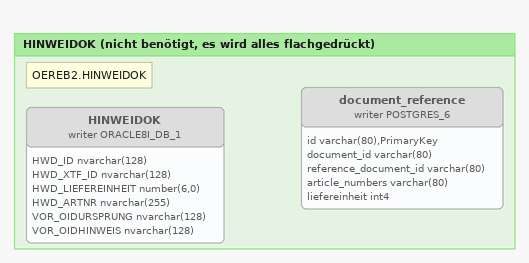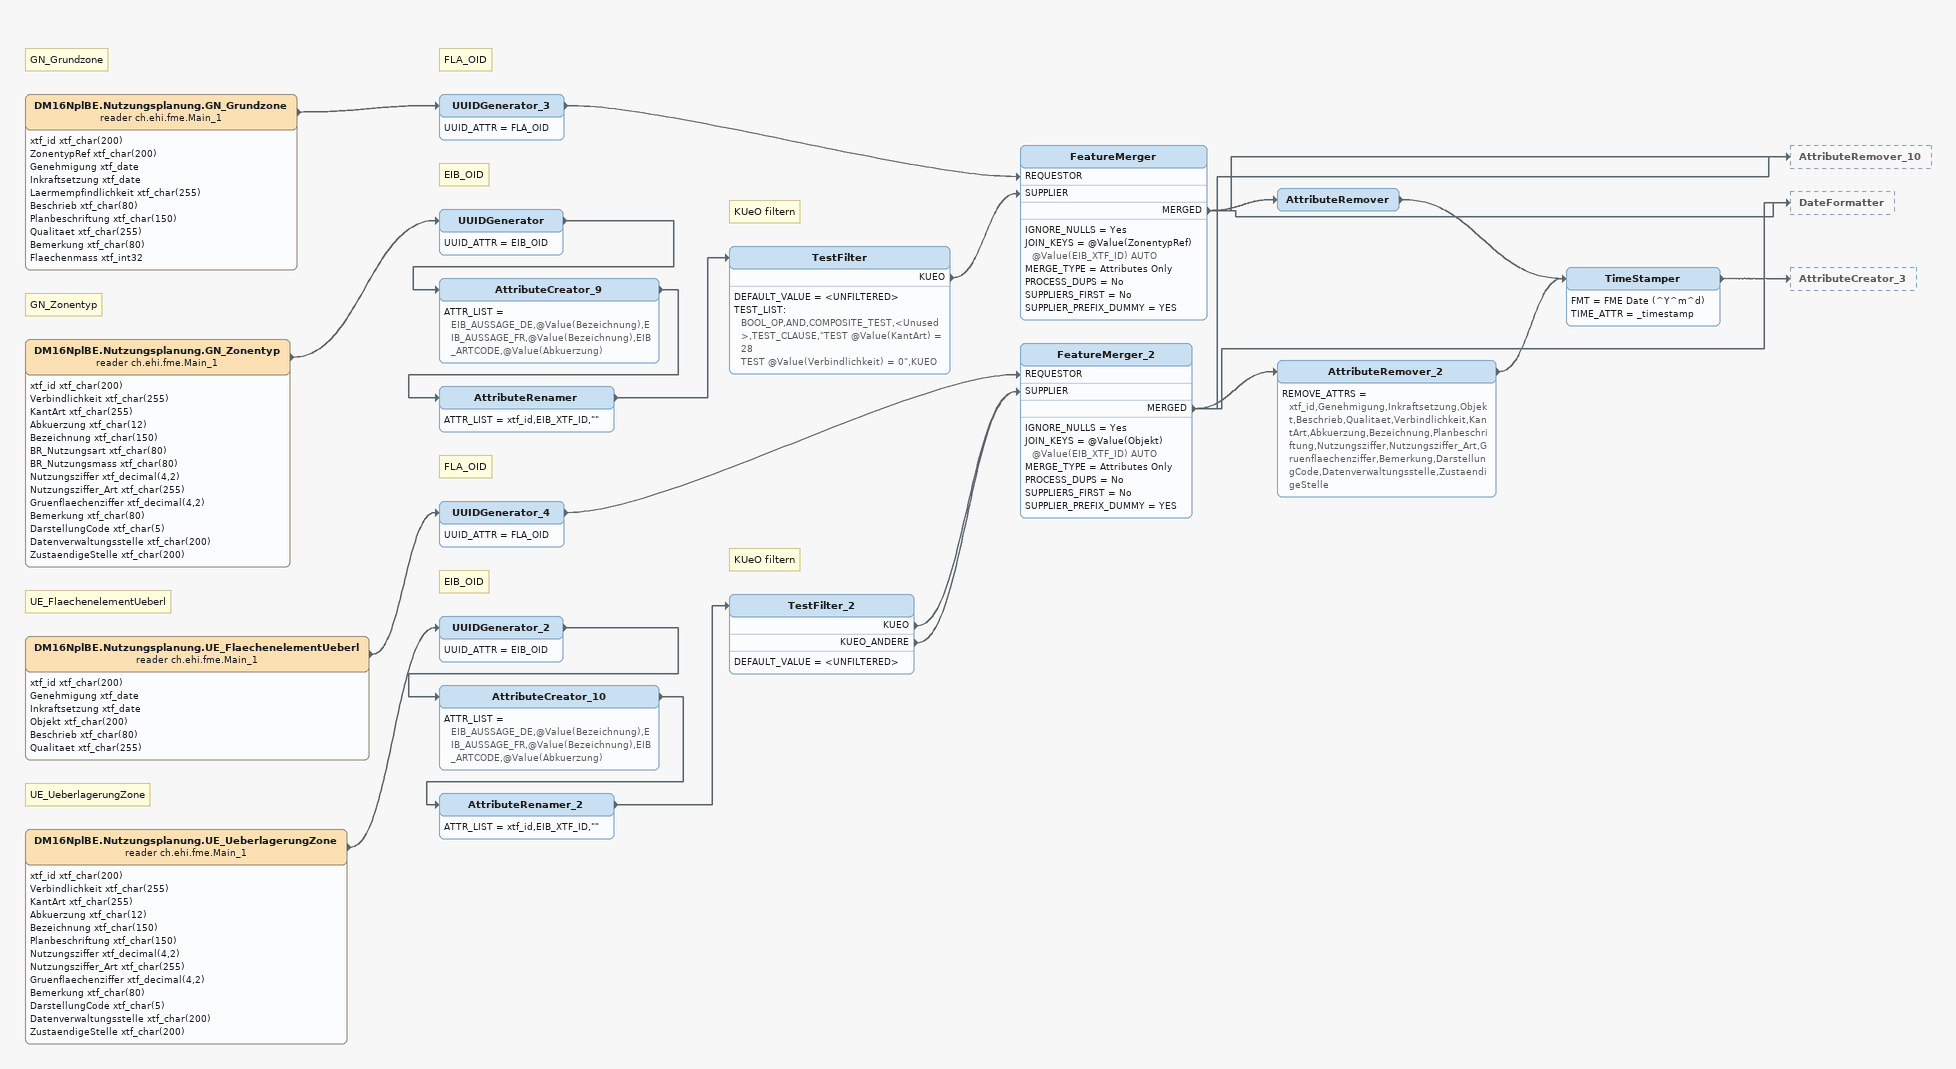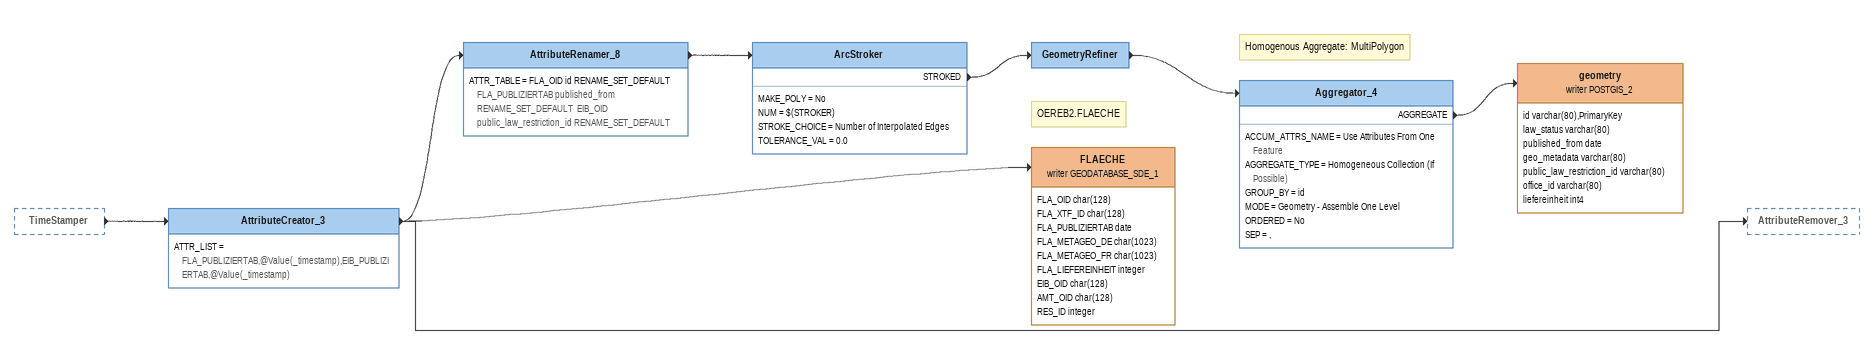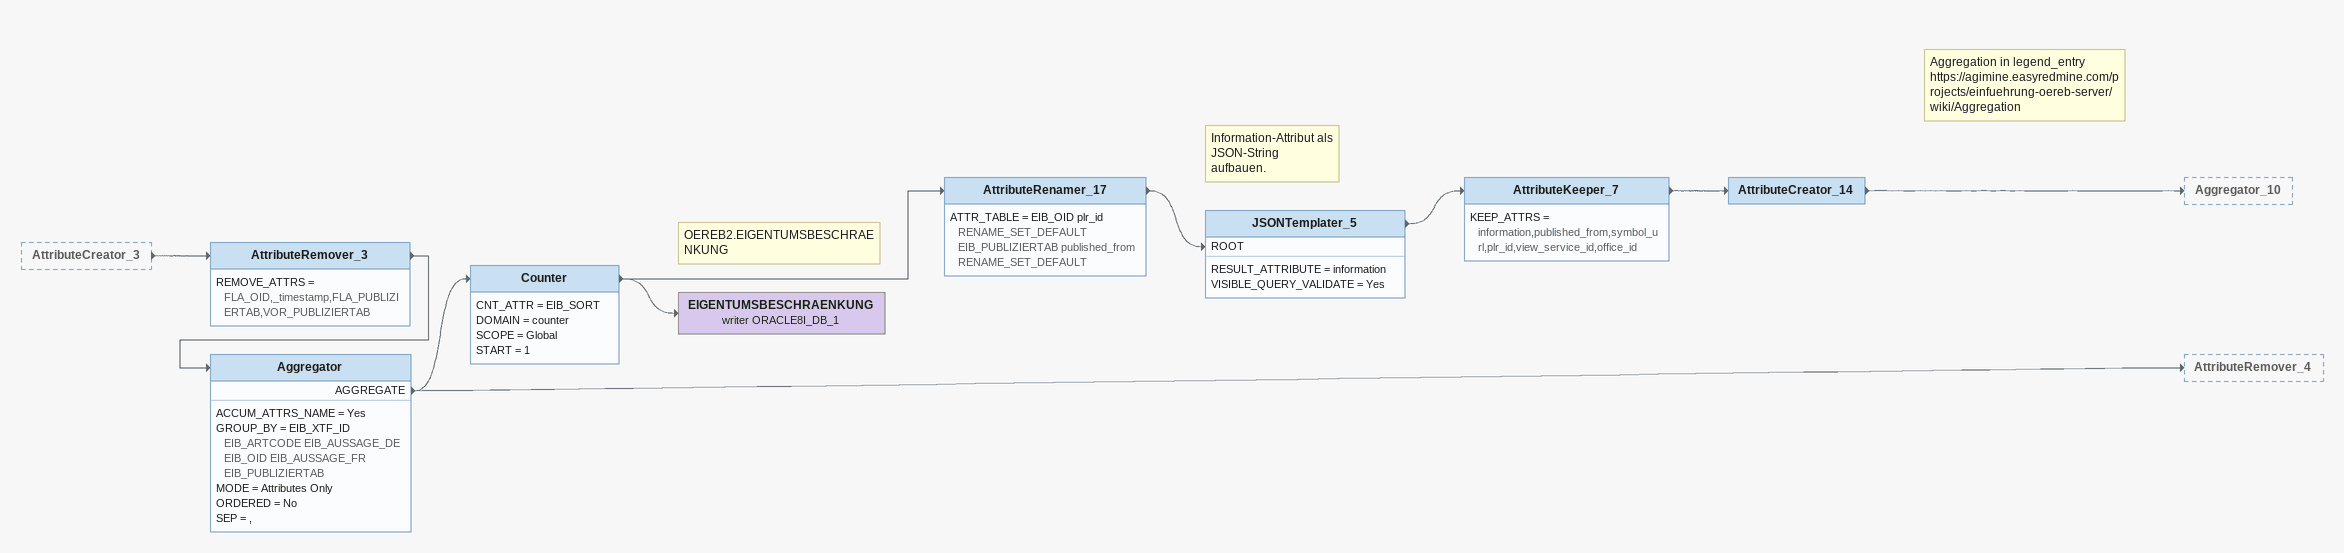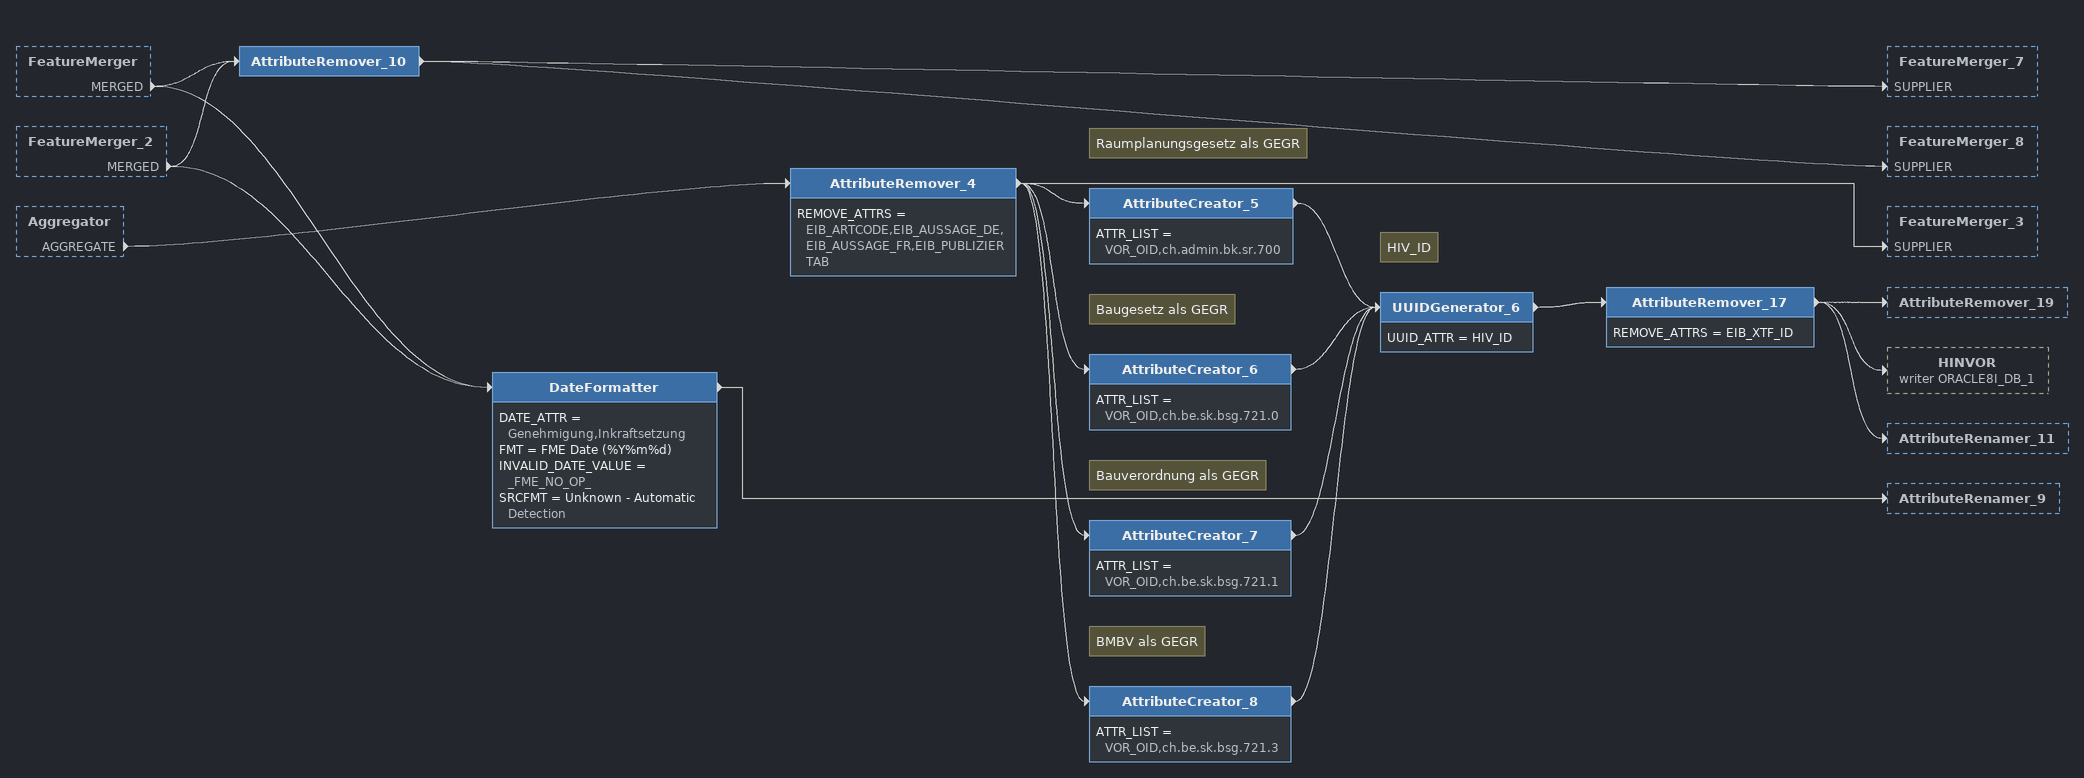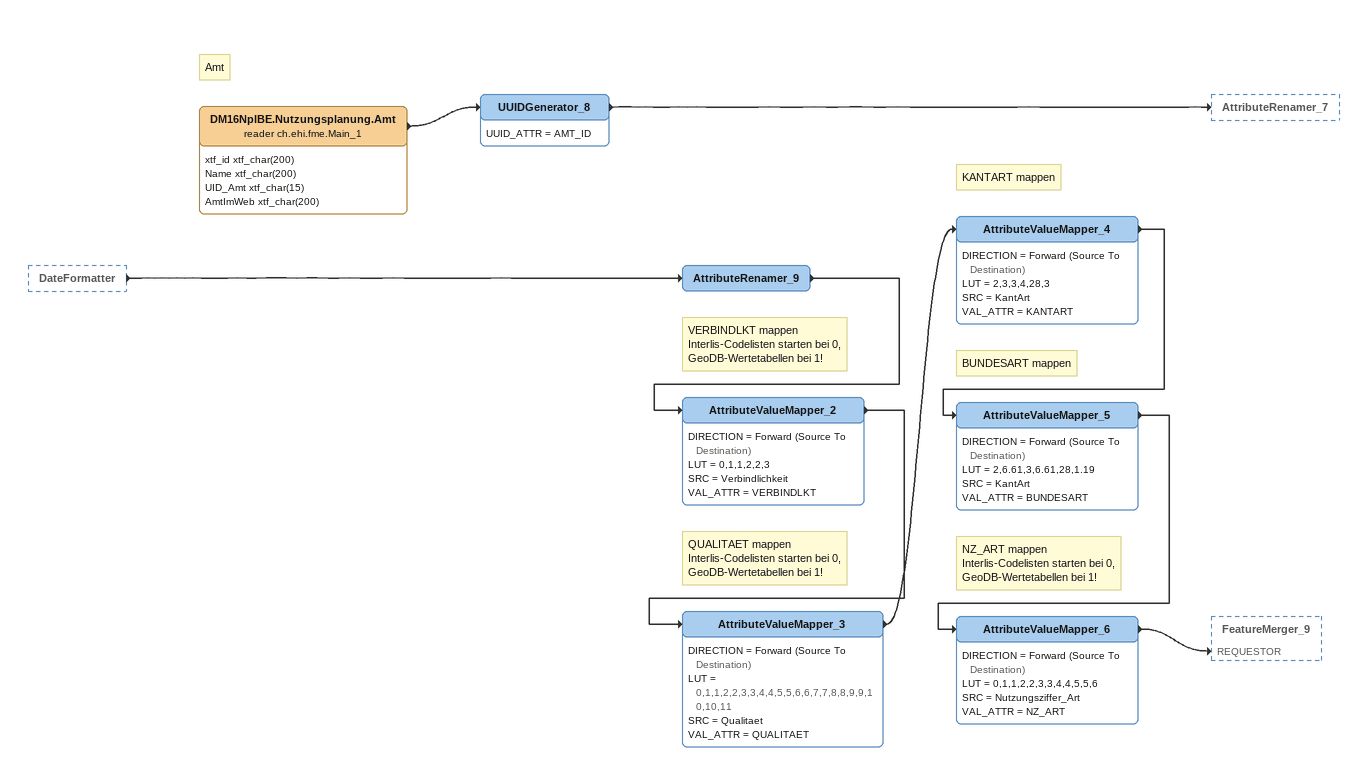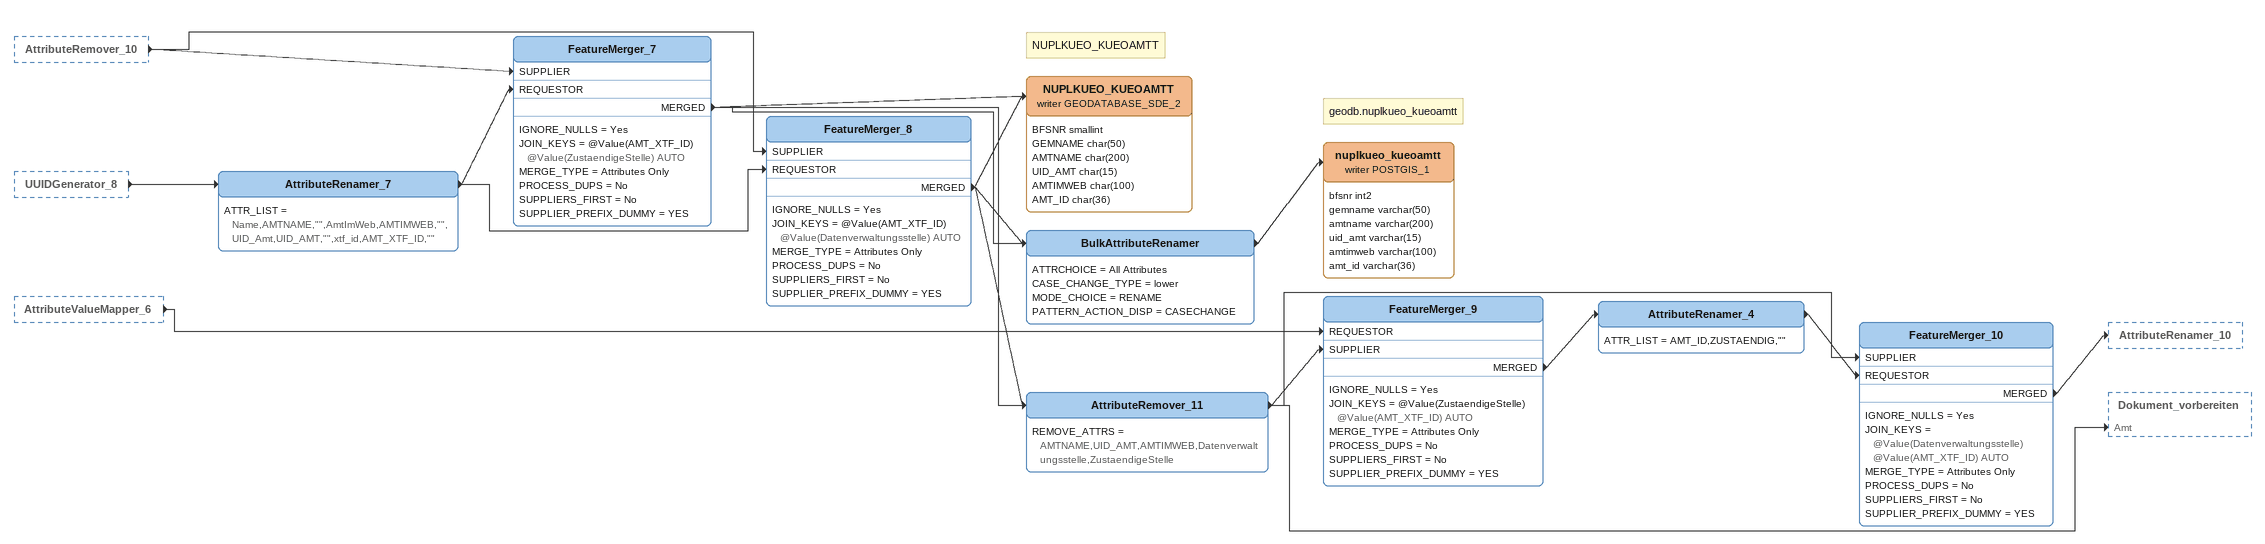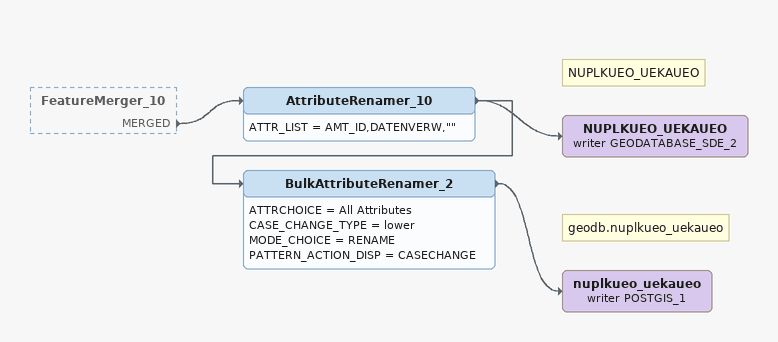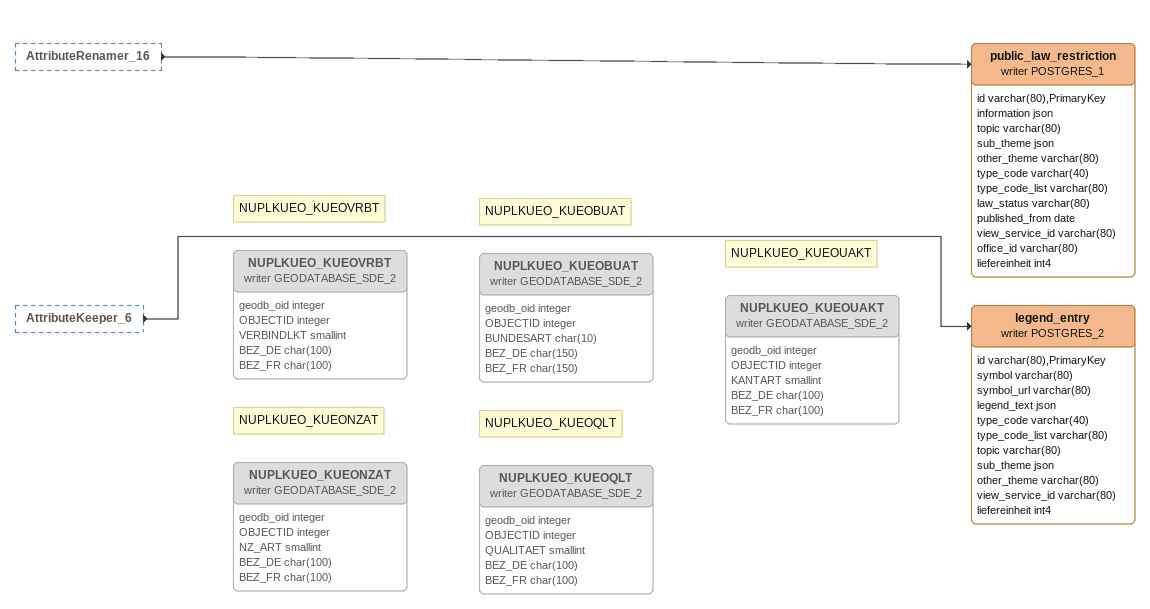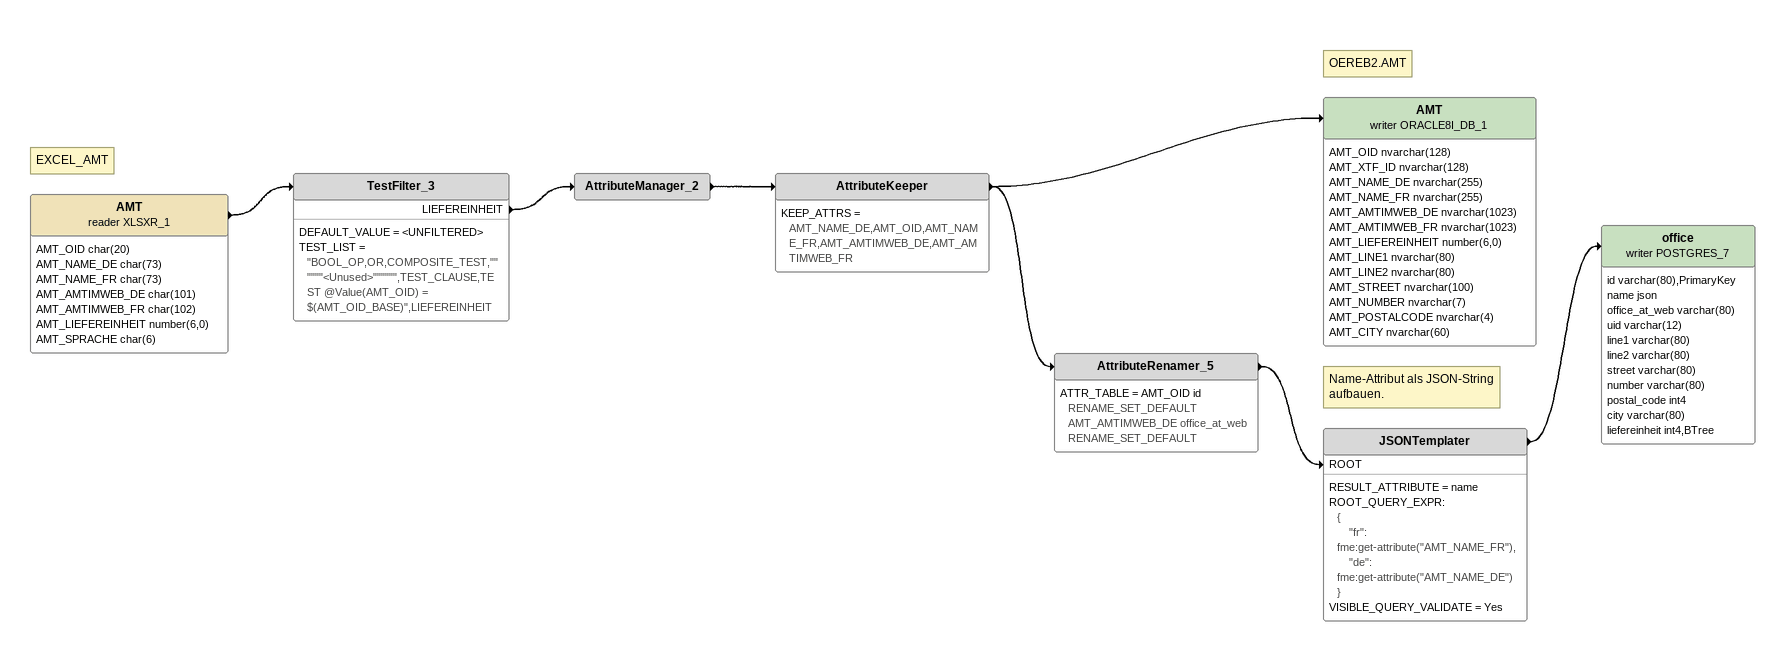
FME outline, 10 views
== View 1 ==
Bookmark: HINWEIDOK (nicht benötigt, es wird alles flachgedrückt)
Note: OEREB2.HINWEIDOK
HINWEIDOK (writer ORACLE8I_DB_1) [off]
    attributes: HWD_ID nvarchar(128), HWD_XTF_ID nvarchar(128), HWD_LIEFEREINHEIT number(6,0), HWD_ARTNR nvarchar(255), VOR_OIDURSPRUNG nvarchar(128), VOR_OIDHINWEIS nvarchar(128)
document_reference (writer POSTGRES_6) [off]
    attributes: id varchar(80),PrimaryKey, document_id varchar(80), reference_document_id varchar(80), article_numbers varchar(80), liefereinheit int4

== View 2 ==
Note: GN_Grundzone
DM16NplBE.Nutzungsplanung.GN_Grundzone (reader ch.ehi.fme.Main_1)
    attributes: xtf_id xtf_char(200), ZonentypRef xtf_char(200), Genehmigung xtf_date, Inkraftsetzung xtf_date, Laermempfindlichkeit xtf_char(255), Beschrieb xtf_char(80), Planbeschriftung xtf_char(150), Qualitaet xtf_char(255), Bemerkung xtf_char(80), Flaechenmass xtf_int32
    -> UUIDGenerator_3
Note: FLA_OID
UUIDGenerator_3
    UUID_ATTR = FLA_OID
    -> FeatureMerger [REQUESTOR]
Note: GN_Zonentyp
DM16NplBE.Nutzungsplanung.GN_Zonentyp (reader ch.ehi.fme.Main_1)
    attributes: xtf_id xtf_char(200), Verbindlichkeit xtf_char(255), KantArt xtf_char(255), Abkuerzung xtf_char(12), Bezeichnung xtf_char(150), BR_Nutzungsart xtf_char(80), BR_Nutzungsmass xtf_char(80), Nutzungsziffer xtf_decimal(4,2), Nutzungsziffer_Art xtf_char(255), Gruenflaechenziffer xtf_decimal(4,2), Bemerkung xtf_char(80), DarstellungCode xtf_char(5), Datenverwaltungsstelle xtf_char(200), ZustaendigeStelle xtf_char(200)
    -> UUIDGenerator
Note: EIB_OID
UUIDGenerator
    UUID_ATTR = EIB_OID
    -> AttributeCreator_9
AttributeCreator_9
    ATTR_LIST = EIB_AUSSAGE_DE,@Value(Bezeichnung),EIB_AUSSAGE_FR,@Value(Bezeichnung),EIB_ARTCODE,@Value(Abkuerzung)
    -> AttributeRenamer
AttributeRenamer
    ATTR_LIST = xtf_id,EIB_XTF_ID,""
    -> TestFilter
Note: KUeO filtern
TestFilter
    DEFAULT_VALUE = <UNFILTERED>
    TEST_LIST:
      BOOL_OP,AND,COMPOSITE_TEST,<Unused>,TEST_CLAUSE,"TEST @Value(KantArt) = 28
      TEST @Value(Verbindlichkeit) = 0",KUEO
    KUEO -> FeatureMerger [SUPPLIER]
FeatureMerger
    IGNORE_NULLS = Yes
    JOIN_KEYS = @Value(ZonentypRef) @Value(EIB_XTF_ID) AUTO
    MERGE_TYPE = Attributes Only
    PROCESS_DUPS = No
    SUPPLIERS_FIRST = No
    SUPPLIER_PREFIX_DUMMY = YES
    MERGED -> AttributeRemover
    MERGED -> AttributeRemover_10
    MERGED -> DateFormatter
AttributeRemover
    -> TimeStamper
Note: UE_FlaechenelementUeberl
DM16NplBE.Nutzungsplanung.UE_FlaechenelementUeberl (reader ch.ehi.fme.Main_1)
    attributes: xtf_id xtf_char(200), Genehmigung xtf_date, Inkraftsetzung xtf_date, Objekt xtf_char(200), Beschrieb xtf_char(80), Qualitaet xtf_char(255)
    -> UUIDGenerator_4
Note: FLA_OID
UUIDGenerator_4
    UUID_ATTR = FLA_OID
    -> FeatureMerger_2 [REQUESTOR]
Note: UE_UeberlagerungZone
DM16NplBE.Nutzungsplanung.UE_UeberlagerungZone (reader ch.ehi.fme.Main_1)
    attributes: xtf_id xtf_char(200), Verbindlichkeit xtf_char(255), KantArt xtf_char(255), Abkuerzung xtf_char(12), Bezeichnung xtf_char(150), Planbeschriftung xtf_char(150), Nutzungsziffer xtf_decimal(4,2), Nutzungsziffer_Art xtf_char(255), Gruenflaechenziffer xtf_decimal(4,2), Bemerkung xtf_char(80), DarstellungCode xtf_char(5), Datenverwaltungsstelle xtf_char(200), ZustaendigeStelle xtf_char(200)
    -> UUIDGenerator_2
Note: EIB_OID
UUIDGenerator_2
    UUID_ATTR = EIB_OID
    -> AttributeCreator_10
AttributeCreator_10
    ATTR_LIST = EIB_AUSSAGE_DE,@Value(Bezeichnung),EIB_AUSSAGE_FR,@Value(Bezeichnung),EIB_ARTCODE,@Value(Abkuerzung)
    -> AttributeRenamer_2
AttributeRenamer_2
    ATTR_LIST = xtf_id,EIB_XTF_ID,""
    -> TestFilter_2
Note: KUeO filtern
TestFilter_2
    DEFAULT_VALUE = <UNFILTERED>
    KUEO -> FeatureMerger_2 [SUPPLIER]
    KUEO_ANDERE -> FeatureMerger_2 [SUPPLIER]
FeatureMerger_2
    IGNORE_NULLS = Yes
    JOIN_KEYS = @Value(Objekt) @Value(EIB_XTF_ID) AUTO
    MERGE_TYPE = Attributes Only
    PROCESS_DUPS = No
    SUPPLIERS_FIRST = No
    SUPPLIER_PREFIX_DUMMY = YES
    MERGED -> AttributeRemover_2
    MERGED -> AttributeRemover_10
    MERGED -> DateFormatter
AttributeRemover_2
    REMOVE_ATTRS = xtf_id,Genehmigung,Inkraftsetzung,Objekt,Beschrieb,Qualitaet,Verbindlichkeit,KantArt,Abkuerzung,Bezeichnung,Planbeschriftung,Nutzungsziffer,Nutzungsziffer_Art,Gruenflaechenziffer,Bemerkung,DarstellungCode,Datenverwaltungsstelle,ZustaendigeStelle
    -> TimeStamper
TimeStamper
    FMT = FME Date (^Y^m^d)
    TIME_ATTR = _timestamp
    -> AttributeCreator_3

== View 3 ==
TimeStamper [outside]
    -> AttributeCreator_3
AttributeCreator_3
    ATTR_LIST = FLA_PUBLIZIERTAB,@Value(_timestamp),EIB_PUBLIZIERTAB,@Value(_timestamp)
    -> FLAECHE (writer GEODATABASE_SDE_1)
    -> AttributeRemover_3
    -> AttributeRenamer_8
AttributeRenamer_8
    ATTR_TABLE = FLA_OID id RENAME_SET_DEFAULT  FLA_PUBLIZIERTAB published_from RENAME_SET_DEFAULT  EIB_OID public_law_restriction_id RENAME_SET_DEFAULT
    -> ArcStroker
ArcStroker
    MAKE_POLY = No
    NUM = $(STROKER)
    STROKE_CHOICE = Number of Interpolated Edges
    TOLERANCE_VAL = 0.0
    STROKED -> GeometryRefiner
GeometryRefiner
    -> Aggregator_4
Note: Homogenous Aggregate: MultiPolygon
Aggregator_4
    ACCUM_ATTRS_NAME = Use Attributes From One Feature
    AGGREGATE_TYPE = Homogeneous Collection (If Possible)
    GROUP_BY = id
    MODE = Geometry - Assemble One Level
    ORDERED = No
    SEP = ,
    AGGREGATE -> geometry (writer POSTGIS_2)
geometry (writer POSTGIS_2)
    attributes: id varchar(80),PrimaryKey, law_status varchar(80), published_from date, geo_metadata varchar(80), public_law_restriction_id varchar(80), office_id varchar(80), liefereinheit int4
Note: OEREB2.FLAECHE
FLAECHE (writer GEODATABASE_SDE_1)
    attributes: FLA_OID char(128), FLA_XTF_ID char(128), FLA_PUBLIZIERTAB date, FLA_METAGEO_DE char(1023), FLA_METAGEO_FR char(1023), FLA_LIEFEREINHEIT integer, EIB_OID char(128), AMT_OID char(128), RES_ID integer

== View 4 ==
AttributeCreator_3 [outside]
    -> AttributeRemover_3
AttributeRemover_3
    REMOVE_ATTRS = FLA_OID,_timestamp,FLA_PUBLIZIERTAB,VOR_PUBLIZIERTAB
    -> Aggregator
Aggregator
    ACCUM_ATTRS_NAME = Yes
    GROUP_BY = EIB_XTF_ID EIB_ARTCODE EIB_AUSSAGE_DE EIB_OID EIB_AUSSAGE_FR EIB_PUBLIZIERTAB
    MODE = Attributes Only
    ORDERED = No
    SEP = ,
    AGGREGATE -> AttributeRemover_4
    AGGREGATE -> Counter
Counter
    CNT_ATTR = EIB_SORT
    DOMAIN = counter
    SCOPE = Global
    START = 1
    -> EIGENTUMSBESCHRAENKUNG (writer ORACLE8I_DB_1)
    -> AttributeRenamer_17
AttributeRenamer_17
    ATTR_TABLE = EIB_OID plr_id RENAME_SET_DEFAULT  EIB_PUBLIZIERTAB published_from RENAME_SET_DEFAULT
    -> JSONTemplater_5 [ROOT]
Note: Information-Attribut als JSON-String / aufbauen.
JSONTemplater_5
    RESULT_ATTRIBUTE = information
    VISIBLE_QUERY_VALIDATE = Yes
    -> AttributeKeeper_7
AttributeKeeper_7
    KEEP_ATTRS = information,published_from,symbol_url,plr_id,view_service_id,office_id
    -> AttributeCreator_14
Note: Aggregation in legend_entry / https://agimine.easyredmine.com/projects/einfuehrung-oereb-server/wiki/Aggregation
AttributeCreator_14
    -> Aggregator_10
Note: OEREB2.EIGENTUMSBESCHRAENKUNG
EIGENTUMSBESCHRAENKUNG (writer ORACLE8I_DB_1)

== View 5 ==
FeatureMerger [outside]
    MERGED -> AttributeRemover_10
    MERGED -> DateFormatter
FeatureMerger_2 [outside]
    MERGED -> AttributeRemover_10
    MERGED -> DateFormatter
Aggregator [outside]
    AGGREGATE -> AttributeRemover_4
AttributeRemover_4
    REMOVE_ATTRS = EIB_ARTCODE,EIB_AUSSAGE_DE,EIB_AUSSAGE_FR,EIB_PUBLIZIERTAB
    -> FeatureMerger_3 [SUPPLIER]
    -> AttributeCreator_5
    -> AttributeCreator_6
    -> AttributeCreator_7
    -> AttributeCreator_8
Note: Raumplanungsgesetz als GEGR
AttributeCreator_5
    ATTR_LIST = VOR_OID,ch.admin.bk.sr.700
    -> UUIDGenerator_6
Note: Baugesetz als GEGR
AttributeCreator_6
    ATTR_LIST = VOR_OID,ch.be.sk.bsg.721.0
    -> UUIDGenerator_6
Note: Bauverordnung als GEGR
AttributeCreator_7
    ATTR_LIST = VOR_OID,ch.be.sk.bsg.721.1
    -> UUIDGenerator_6
Note: BMBV als GEGR
AttributeCreator_8
    ATTR_LIST = VOR_OID,ch.be.sk.bsg.721.3
    -> UUIDGenerator_6
Note: HIV_ID
UUIDGenerator_6
    UUID_ATTR = HIV_ID
    -> AttributeRemover_17
AttributeRemover_17
    REMOVE_ATTRS = EIB_XTF_ID
    -> AttributeRemover_19
    -> HINVOR (writer ORACLE8I_DB_1)
    -> AttributeRenamer_11
AttributeRemover_10
    -> FeatureMerger_7 [SUPPLIER]
    -> FeatureMerger_8 [SUPPLIER]
DateFormatter
    DATE_ATTR = Genehmigung,Inkraftsetzung
    FMT = FME Date (%Y%m%d)
    INVALID_DATE_VALUE = _FME_NO_OP_
    SRCFMT = Unknown - Automatic Detection
    -> AttributeRenamer_9

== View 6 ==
DateFormatter [outside]
    -> AttributeRenamer_9
AttributeRenamer_9
    -> AttributeValueMapper_2
Note: VERBINDLKT mappen / Interlis-Codelisten starten bei 0, / GeoDB-Wertetabellen bei 1!
AttributeValueMapper_2
    DIRECTION = Forward (Source To Destination)
    LUT = 0,1,1,2,2,3
    SRC = Verbindlichkeit
    VAL_ATTR = VERBINDLKT
    -> AttributeValueMapper_3
Note: QUALITAET mappen / Interlis-Codelisten starten bei 0, / GeoDB-Wertetabellen bei 1!
AttributeValueMapper_3
    DIRECTION = Forward (Source To Destination)
    LUT = 0,1,1,2,2,3,3,4,4,5,5,6,6,7,7,8,8,9,9,10,10,11
    SRC = Qualitaet
    VAL_ATTR = QUALITAET
    -> AttributeValueMapper_4
Note: KANTART mappen
AttributeValueMapper_4
    DIRECTION = Forward (Source To Destination)
    LUT = 2,3,3,4,28,3
    SRC = KantArt
    VAL_ATTR = KANTART
    -> AttributeValueMapper_5
Note: BUNDESART mappen
AttributeValueMapper_5
    DIRECTION = Forward (Source To Destination)
    LUT = 2,6.61,3,6.61,28,1.19
    SRC = KantArt
    VAL_ATTR = BUNDESART
    -> AttributeValueMapper_6
Note: NZ_ART mappen / Interlis-Codelisten starten bei 0, / GeoDB-Wertetabellen bei 1!
AttributeValueMapper_6
    DIRECTION = Forward (Source To Destination)
    LUT = 0,1,1,2,2,3,3,4,4,5,5,6
    SRC = Nutzungsziffer_Art
    VAL_ATTR = NZ_ART
    -> FeatureMerger_9 [REQUESTOR]
Note: Amt
DM16NplBE.Nutzungsplanung.Amt (reader ch.ehi.fme.Main_1)
    attributes: xtf_id xtf_char(200), Name xtf_char(200), UID_Amt xtf_char(15), AmtImWeb xtf_char(200)
    -> UUIDGenerator_8
UUIDGenerator_8
    UUID_ATTR = AMT_ID
    -> AttributeRenamer_7

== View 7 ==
AttributeRemover_10 [outside]
    -> FeatureMerger_7 [SUPPLIER]
    -> FeatureMerger_8 [SUPPLIER]
UUIDGenerator_8 [outside]
    -> AttributeRenamer_7
AttributeValueMapper_6 [outside]
    -> FeatureMerger_9 [REQUESTOR]
AttributeRenamer_7
    ATTR_LIST = Name,AMTNAME,"",AmtImWeb,AMTIMWEB,"",UID_Amt,UID_AMT,"",xtf_id,AMT_XTF_ID,""
    -> FeatureMerger_7 [REQUESTOR]
    -> FeatureMerger_8 [REQUESTOR]
FeatureMerger_7
    IGNORE_NULLS = Yes
    JOIN_KEYS = @Value(AMT_XTF_ID) @Value(ZustaendigeStelle) AUTO
    MERGE_TYPE = Attributes Only
    PROCESS_DUPS = No
    SUPPLIERS_FIRST = No
    SUPPLIER_PREFIX_DUMMY = YES
    MERGED -> NUPLKUEO_KUEOAMTT (writer GEODATABASE_SDE_2)
    MERGED -> AttributeRemover_11
    MERGED -> BulkAttributeRenamer
FeatureMerger_8
    IGNORE_NULLS = Yes
    JOIN_KEYS = @Value(AMT_XTF_ID) @Value(Datenverwaltungsstelle) AUTO
    MERGE_TYPE = Attributes Only
    PROCESS_DUPS = No
    SUPPLIERS_FIRST = No
    SUPPLIER_PREFIX_DUMMY = YES
    MERGED -> NUPLKUEO_KUEOAMTT (writer GEODATABASE_SDE_2)
    MERGED -> AttributeRemover_11
    MERGED -> BulkAttributeRenamer
Note: NUPLKUEO_KUEOAMTT
NUPLKUEO_KUEOAMTT (writer GEODATABASE_SDE_2)
    attributes: BFSNR smallint, GEMNAME char(50), AMTNAME char(200), UID_AMT char(15), AMTIMWEB char(100), AMT_ID char(36)
BulkAttributeRenamer
    ATTRCHOICE = All Attributes
    CASE_CHANGE_TYPE = lower
    MODE_CHOICE = RENAME
    PATTERN_ACTION_DISP = CASECHANGE
    -> nuplkueo_kueoamtt (writer POSTGIS_1)
Note: geodb.nuplkueo_kueoamtt
nuplkueo_kueoamtt (writer POSTGIS_1)
    attributes: bfsnr int2, gemname varchar(50), amtname varchar(200), uid_amt varchar(15), amtimweb varchar(100), amt_id varchar(36)
AttributeRemover_11
    REMOVE_ATTRS = AMTNAME,UID_AMT,AMTIMWEB,Datenverwaltungsstelle,ZustaendigeStelle
    -> FeatureMerger_9 [SUPPLIER]
    -> FeatureMerger_10 [SUPPLIER]
    -> Dokument_vorbereiten [Amt]
FeatureMerger_9
    IGNORE_NULLS = Yes
    JOIN_KEYS = @Value(ZustaendigeStelle) @Value(AMT_XTF_ID) AUTO
    MERGE_TYPE = Attributes Only
    PROCESS_DUPS = No
    SUPPLIERS_FIRST = No
    SUPPLIER_PREFIX_DUMMY = YES
    MERGED -> AttributeRenamer_4
AttributeRenamer_4
    ATTR_LIST = AMT_ID,ZUSTAENDIG,""
    -> FeatureMerger_10 [REQUESTOR]
FeatureMerger_10
    IGNORE_NULLS = Yes
    JOIN_KEYS = @Value(Datenverwaltungsstelle) @Value(AMT_XTF_ID) AUTO
    MERGE_TYPE = Attributes Only
    PROCESS_DUPS = No
    SUPPLIERS_FIRST = No
    SUPPLIER_PREFIX_DUMMY = YES
    MERGED -> AttributeRenamer_10

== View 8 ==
FeatureMerger_10 [outside]
    MERGED -> AttributeRenamer_10
AttributeRenamer_10
    ATTR_LIST = AMT_ID,DATENVERW,""
    -> NUPLKUEO_UEKAUEO (writer GEODATABASE_SDE_2)
    -> BulkAttributeRenamer_2
Note: NUPLKUEO_UEKAUEO
NUPLKUEO_UEKAUEO (writer GEODATABASE_SDE_2)
BulkAttributeRenamer_2
    ATTRCHOICE = All Attributes
    CASE_CHANGE_TYPE = lower
    MODE_CHOICE = RENAME
    PATTERN_ACTION_DISP = CASECHANGE
    -> nuplkueo_uekaueo (writer POSTGIS_1)
Note: geodb.nuplkueo_uekaueo
nuplkueo_uekaueo (writer POSTGIS_1)

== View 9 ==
AttributeRenamer_16 [outside]
    -> public_law_restriction (writer POSTGRES_1)
AttributeKeeper_6 [outside]
    -> legend_entry (writer POSTGRES_2)
public_law_restriction (writer POSTGRES_1)
    attributes: id varchar(80),PrimaryKey, information json, topic varchar(80), sub_theme json, other_theme varchar(80), type_code varchar(40), type_code_list varchar(80), law_status varchar(80), published_from date, view_service_id varchar(80), office_id varchar(80), liefereinheit int4
legend_entry (writer POSTGRES_2)
    attributes: id varchar(80),PrimaryKey, symbol varchar(80), symbol_url varchar(80), legend_text json, type_code varchar(40), type_code_list varchar(80), topic varchar(80), sub_theme json, other_theme varchar(80), view_service_id varchar(80), liefereinheit int4
Note: NUPLKUEO_KUEOVRBT
NUPLKUEO_KUEOVRBT (writer GEODATABASE_SDE_2) [off]
    attributes: geodb_oid integer, OBJECTID integer, VERBINDLKT smallint, BEZ_DE char(100), BEZ_FR char(100)
Note: NUPLKUEO_KUEONZAT
NUPLKUEO_KUEONZAT (writer GEODATABASE_SDE_2) [off]
    attributes: geodb_oid integer, OBJECTID integer, NZ_ART smallint, BEZ_DE char(100), BEZ_FR char(100)
Note: NUPLKUEO_KUEOBUAT
NUPLKUEO_KUEOBUAT (writer GEODATABASE_SDE_2) [off]
    attributes: geodb_oid integer, OBJECTID integer, BUNDESART char(10), BEZ_DE char(150), BEZ_FR char(150)
Note: NUPLKUEO_KUEOQLT
NUPLKUEO_KUEOQLT (writer GEODATABASE_SDE_2) [off]
    attributes: geodb_oid integer, OBJECTID integer, QUALITAET smallint, BEZ_DE char(100), BEZ_FR char(100)
Note: NUPLKUEO_KUEOUAKT
NUPLKUEO_KUEOUAKT (writer GEODATABASE_SDE_2) [off]
    attributes: geodb_oid integer, OBJECTID integer, KANTART smallint, BEZ_DE char(100), BEZ_FR char(100)

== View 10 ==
Note: EXCEL_AMT
AMT (reader XLSXR_1)
    attributes: AMT_OID char(20), AMT_NAME_DE char(73), AMT_NAME_FR char(73), AMT_AMTIMWEB_DE char(101), AMT_AMTIMWEB_FR char(102), AMT_LIEFEREINHEIT number(6,0), AMT_SPRACHE char(6)
    -> TestFilter_3
TestFilter_3
    DEFAULT_VALUE = <UNFILTERED>
    TEST_LIST = "BOOL_OP,OR,COMPOSITE_TEST,""""""<Unused>"""""",TEST_CLAUSE,TEST @Value(AMT_OID) = $(AMT_OID_BASE)",LIEFEREINHEIT
    LIEFEREINHEIT -> AttributeManager_2
AttributeManager_2
    -> AttributeKeeper
AttributeKeeper
    KEEP_ATTRS = AMT_NAME_DE,AMT_OID,AMT_NAME_FR,AMT_AMTIMWEB_DE,AMT_AMTIMWEB_FR
    -> AMT (writer ORACLE8I_DB_1)
    -> AttributeRenamer_5
Note: OEREB2.AMT
AMT (writer ORACLE8I_DB_1)
    attributes: AMT_OID nvarchar(128), AMT_XTF_ID nvarchar(128), AMT_NAME_DE nvarchar(255), AMT_NAME_FR nvarchar(255), AMT_AMTIMWEB_DE nvarchar(1023), AMT_AMTIMWEB_FR nvarchar(1023), AMT_LIEFEREINHEIT number(6,0), AMT_LINE1 nvarchar(80), AMT_LINE2 nvarchar(80), AMT_STREET nvarchar(100), AMT_NUMBER nvarchar(7), AMT_POSTALCODE nvarchar(4), AMT_CITY nvarchar(60)
AttributeRenamer_5
    ATTR_TABLE = AMT_OID id RENAME_SET_DEFAULT  AMT_AMTIMWEB_DE office_at_web RENAME_SET_DEFAULT
    -> JSONTemplater [ROOT]
Note: Name-Attribut als JSON-String / aufbauen.
JSONTemplater
    RESULT_ATTRIBUTE = name
    ROOT_QUERY_EXPR:
      {
          "fr": fme:get-attribute("AMT_NAME_FR"),
          "de": fme:get-attribute("AMT_NAME_DE")
      }
    VISIBLE_QUERY_VALIDATE = Yes
    -> office (writer POSTGRES_7)
office (writer POSTGRES_7)
    attributes: id varchar(80),PrimaryKey, name json, office_at_web varchar(80), uid varchar(12), line1 varchar(80), line2 varchar(80), street varchar(80), number varchar(80), postal_code int4, city varchar(80), liefereinheit int4,BTree
